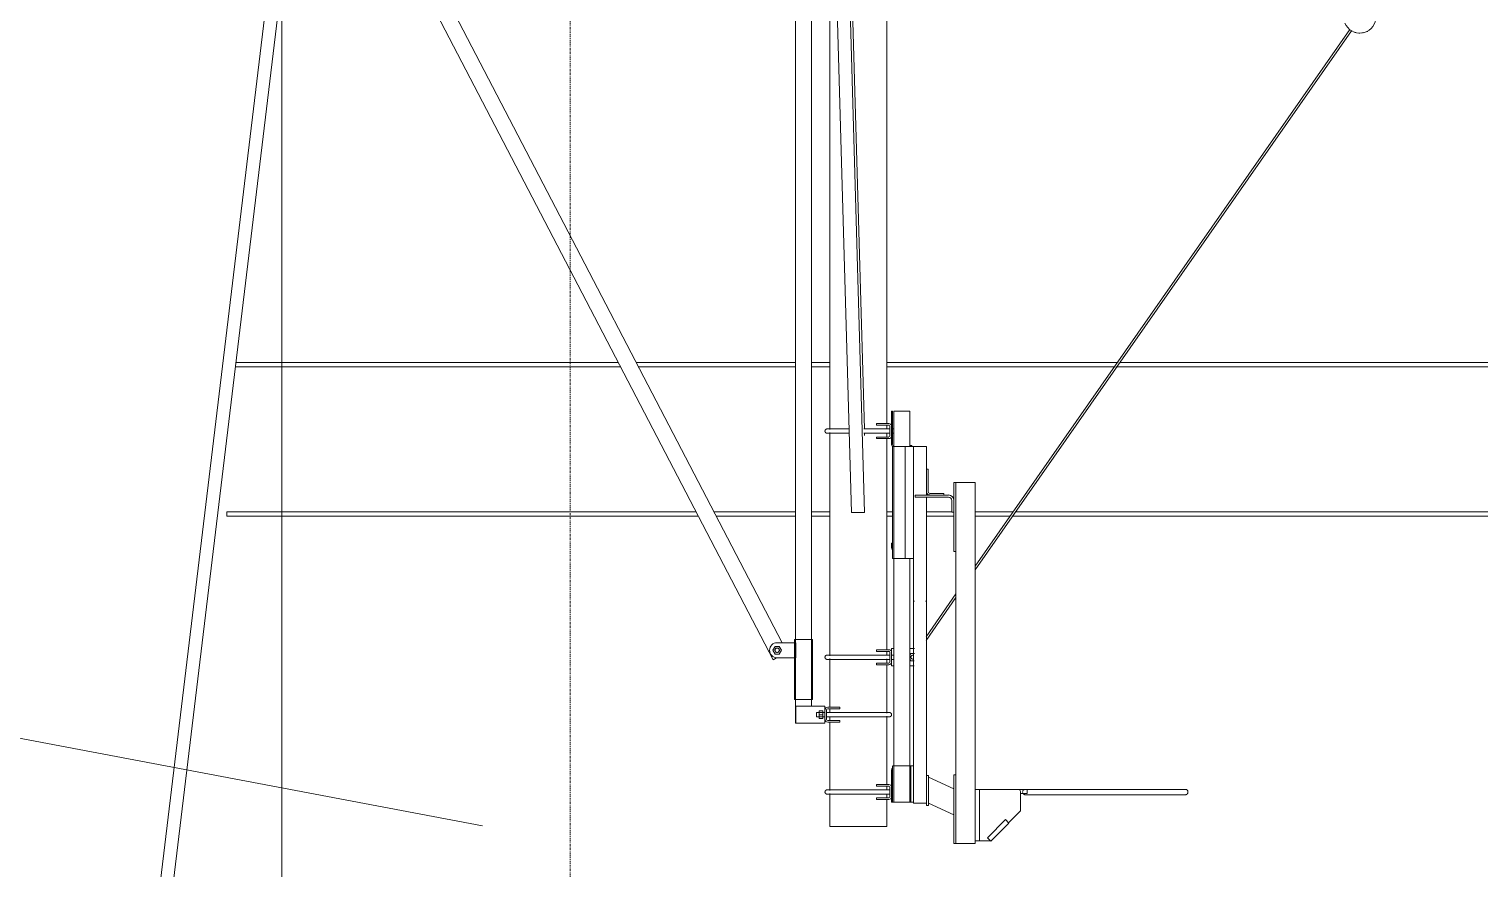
# Model space of a CAD drawing. Header units: inches. Extents: x 21386 to 98546, y -290 to 853.
# Drawn here: x 31714.9 to 31883.6, y 111 to 208.8 of the extents above; entities that cross this region are included whole.
import ezdxf

# ---------------------------------------------------------------- set-up
doc = ezdxf.new("R2010")
doc.units = ezdxf.units.IN
doc.header["$MEASUREMENT"] = 0
doc.linetypes.add('Dash Dot 3_16_', pattern=[0.3125, 0.1875, -0.0625, 0, -0.0625])
for name, color, linetype, lineweight in [('A-ANNO-IDEN', 131, 'Continuous', 9), ('A-ANNO-SYMB', 150, 'Continuous', 9), ('G-ANNO-SYMB', 111, 'Continuous', 9), ('Q-SPCQ', 91, 'Continuous', 13), ('S-BEAM', 12, 'Continuous', 13)]:
    doc.layers.add(name, color=color, linetype=linetype, lineweight=lineweight)

# ---------------------------------------------------------------- blocks, each defined once
blk = doc.blocks.new('Basketball_Backstop-Performance_Sports_Systems-3103-Ceiling_Hung - 27_-0_ to 27_-11 7_8_-652462-Building Section - North_South looking East _ Fitness Center')
at = {"layer": 'Q-SPCQ', "color": 8, "lineweight": 9}
for p, q in [((21237.98, 280.92), (21241.64, 152.54)), ((21243.14, 152.54), (21239.51, 279.69)), ((21243.14, 162.24), (21239.79, 279.69)), ((21233.59, 137.37), (21178.75, 242.65)), ((21178.35, 239.36), (21232.51, 135.4)), ((21235.12, 226), (21235.12, 128)), ((21245.74, 162.87), (21245.74, 224.83)), ((21236.99, 130), (21236.99, 224)), ((21239.12, 224.12), (21239.12, 162.17)), ((21299.63, 208.72), (21256.05, 146.29)), ((21256.05, 145.86), (21299.84, 208.59)), ((21246.43, 164.31), (21246.3, 164.31)), ((21246.3, 164.31), (21246.3, 160.44)), ((21246.43, 160.44), (21246.43, 164.31)), ((21246.55, 164.31), (21246.55, 118.81)), ((21246.55, 164.31), (21247.49, 164.31)), ((21247.49, 164.31), (21248.43, 164.31)), ((21248.43, 160.19), (21248.43, 164.31)), ((21246.12, 162.25), (21243.08, 162.25)), ((21244.55, 162.87), (21244.55, 162.69)), ((21244.67, 162.87), (21244.55, 162.87)), ((21244.55, 162.87), (21245.05, 162.87)), ((21244.55, 162.87), (21244.55, 162.69)), ((21245.05, 162.69), (21244.55, 162.69)), ((21244.55, 162.69), (21244.67, 162.69)), ((21245.06, 162.87), (21244.94, 162.87)), ((21244.94, 162.69), (21245.06, 162.69)), ((21245.99, 162.87), (21245.05, 162.87)), ((21245.05, 162.69), (21245.99, 162.69)), ((21245.74, 162.22), (21245.74, 162.69)), ((21246.12, 162.56), (21246.12, 161.44)), ((21246.59, 162.25), (21246.43, 162.25)), ((21239.12, 161.83), (21239.12, 135.86)), ((21243.08, 161.75), (21246.12, 161.75)), ((21243.16, 161.5), (21243.15, 161.76)), ((21244.55, 161.31), (21244.55, 161.12)), ((21244.67, 161.31), (21244.55, 161.31)), ((21244.55, 161.31), (21245.05, 161.31)), ((21244.55, 161.31), (21244.55, 161.12)), ((21245.05, 161.12), (21244.55, 161.12)), ((21244.55, 161.12), (21244.67, 161.12)), ((21245.05, 161.31), (21245.99, 161.31)), ((21245.99, 161.12), (21245.05, 161.12)), ((21245.74, 161.31), (21245.74, 161.8)), ((21245.74, 136.56), (21245.74, 161.12)), ((21246.43, 161.75), (21246.56, 161.75)), ((21246.55, 160.31), (21246.55, 160.19)), ((21246.55, 160.19), (21246.55, 160.31)), ((21248.68, 160.31), (21248.43, 160.31)), ((21248.43, 160.31), (21248.43, 160.19)), ((21248.68, 160.19), (21248.68, 160.31)), ((21246.43, 160.19), (21246.43, 147.19)), ((21246.43, 160.19), (21247.49, 160.19)), ((21247.49, 160.19), (21247.87, 160.19)), ((21247.87, 160.19), (21248.62, 160.19)), ((21247.87, 147.19), (21247.87, 160.19)), ((21248.62, 160.19), (21248.87, 160.19)), ((21248.87, 147.19), (21248.87, 160.19)), ((21248.87, 160.19), (21248.87, 123.06)), ((21248.87, 160.19), (21248.99, 160.19)), ((21248.99, 160.19), (21250.24, 160.19)), ((21250.24, 160.19), (21250.37, 160.19)), ((21250.37, 157.56), (21250.37, 160.19)), ((21250.55, 157.56), (21250.37, 157.56)), ((21250.37, 157.56), (21250.37, 154.94)), ((21250.55, 154.94), (21250.55, 157.56)), ((21253.55, 148), (21253.55, 156)), ((21253.55, 156), (21253.8, 156)), ((21253.8, 114), (21253.8, 156)), ((21253.8, 156), (21256.05, 156)), ((21253.8, 156), (21253.8, 148)), ((21256.05, 156), (21256.05, 114)), ((21252.93, 154.56), (21249.05, 154.56)), ((21249.05, 154.56), (21249.05, 154.31)), ((21249.05, 154.31), (21252.93, 154.31)), ((21250.37, 154.6), (21250.37, 154.94)), ((21250.37, 118.69), (21250.37, 154.31)), ((21252.37, 154.75), (21250.74, 154.75)), ((21250.74, 154.56), (21252.37, 154.56)), ((21252.37, 154.56), (21252.37, 154.75)), ((21253.3, 153.94), (21253.3, 152.56)), ((21243.14, 152.54), (21241.64, 152.54)), ((21243.16, 152.63), (21243.14, 152.54)), ((21253.3, 152.56), (21253.55, 152.56)), ((21246.43, 148.94), (21246.3, 148.94)), ((21246.3, 148.94), (21246.3, 148.44)), ((21246.43, 148.44), (21246.43, 148.94)), ((21246.43, 148.22), (21246.43, 148.44)), ((21246.43, 148.44), (21246.43, 148.22)), ((21247.49, 147.19), (21246.43, 147.19)), ((21247.87, 147.19), (21247.49, 147.19)), ((21248.62, 147.19), (21247.87, 147.19)), ((21248.43, 118.81), (21248.43, 147.19)), ((21248.87, 147.19), (21248.62, 147.19)), ((21253.8, 148), (21253.55, 148)), ((21248.97, 142.19), (21248.87, 142.19)), ((21250.37, 142.19), (21250.27, 142.19)), ((21253.8, 143.07), (21250.32, 138.07)), ((21250.32, 137.64), (21253.8, 142.63)), ((21232.74, 136.94), (21232.49, 136.5)), ((21233.24, 136.94), (21232.74, 136.94)), ((21232.99, 137.37), (21233.86, 137.37)), ((21233.5, 136.5), (21233.24, 136.94)), ((21233.86, 137.37), (21233.99, 137.37)), ((21233.99, 137.37), (21234.93, 137.37)), ((21234.93, 137.37), (21235.17, 137.37)), ((21234.99, 137.75), (21234.99, 130.75)), ((21234.99, 137.75), (21236.05, 137.75)), ((21235.18, 135.62), (21235.18, 137.37)), ((21236.05, 137.75), (21237.12, 137.75)), ((21237.12, 130.75), (21237.12, 137.75)), ((21246.3, 136.25), (21246.3, 136.69)), ((21246.55, 136.69), (21246.3, 136.69)), ((21248.96, 136.69), (21248.43, 136.69)), ((21232.49, 136.5), (21232.74, 136.06)), ((21232.92, 135.62), (21232.51, 135.4)), ((21232.74, 136.06), (21233.24, 136.06)), ((21233.86, 135.62), (21232.99, 135.62)), ((21233.24, 136.06), (21233.5, 136.5)), ((21233.99, 135.62), (21233.86, 135.62)), ((21234.93, 135.62), (21233.99, 135.62)), ((21235.17, 135.62), (21234.93, 135.62)), ((21239.12, 135.52), (21239.12, 129.87)), ((21246.12, 135.94), (21242.43, 135.94)), ((21242.43, 135.44), (21246.12, 135.44)), ((21244.55, 136.56), (21244.55, 136.37)), ((21244.67, 136.56), (21244.55, 136.56)), ((21244.55, 136.56), (21245.05, 136.56)), ((21244.55, 136.56), (21244.55, 136.37)), ((21245.05, 136.37), (21244.55, 136.37)), ((21244.55, 136.37), (21244.67, 136.37)), ((21244.55, 135), (21244.55, 134.81)), ((21244.67, 135), (21244.55, 135)), ((21244.55, 135), (21245.05, 135)), ((21244.55, 135), (21244.55, 134.81)), ((21245.06, 136.56), (21244.94, 136.56)), ((21244.94, 136.37), (21245.06, 136.37)), ((21245.06, 135), (21244.94, 135)), ((21245.99, 136.56), (21245.05, 136.56)), ((21245.05, 136.37), (21245.99, 136.37)), ((21245.05, 135), (21245.99, 135)), ((21245.74, 135.9), (21245.74, 136.37)), ((21245.74, 135.06), (21245.74, 135.48)), ((21246.12, 136.25), (21246.12, 135.12)), ((21246.3, 135.12), (21246.3, 136.25)), ((21246.55, 135.94), (21246.3, 135.94)), ((21246.3, 135.44), (21246.55, 135.44)), ((21246.3, 134.69), (21246.3, 135.06)), ((21248.55, 136.13), (21248.43, 135.91)), ((21248.43, 135.46), (21248.55, 135.25)), ((21248.96, 136.13), (21248.55, 136.13)), ((21248.55, 135.25), (21248.93, 135.25)), ((21245.05, 134.81), (21244.55, 134.81)), ((21244.55, 134.81), (21244.67, 134.81)), ((21244.94, 134.81), (21245.06, 134.81)), ((21245.99, 134.81), (21245.05, 134.81)), ((21245.74, 129.17), (21245.74, 134.81)), ((21246.3, 134.69), (21246.55, 134.69)), ((21248.43, 134.69), (21248.93, 134.69)), ((21236.05, 130.75), (21234.99, 130.75)), ((21235.18, 128), (21235.18, 130)), ((21238.55, 130), (21235.18, 130)), ((21237.12, 130.75), (21236.05, 130.75)), ((21238.55, 130), (21238.55, 129.56)), ((21238.55, 129.25), (21237.55, 129.25)), ((21237.55, 129), (21237.55, 129.25)), ((21237.55, 128.75), (21237.55, 129)), ((21237.55, 128.75), (21238.55, 128.75)), ((21237.87, 129), (21237.87, 129.44)), ((21238.3, 129.44), (21237.87, 129.44)), ((21237.87, 128.56), (21237.87, 129)), ((21237.87, 129), (21238.3, 129)), ((21238.3, 128.56), (21237.87, 128.56)), ((21238.3, 129.44), (21238.3, 129)), ((21238.3, 129), (21238.3, 128.56)), ((21238.55, 129.56), (21238.55, 128.44)), ((21238.55, 128.44), (21238.55, 128)), ((21238.74, 128.44), (21238.74, 129.56)), ((21242.43, 129.25), (21238.74, 129.25)), ((21238.74, 128.75), (21242.43, 128.75)), ((21239.8, 129.87), (21238.87, 129.87)), ((21238.87, 129.69), (21239.8, 129.69)), ((21238.87, 128.31), (21239.8, 128.31)), ((21239.12, 129.69), (21239.12, 129.22)), ((21239.12, 128.8), (21239.12, 128.31)), ((21239.8, 129.87), (21240.3, 129.87)), ((21239.92, 129.87), (21239.8, 129.87)), ((21239.8, 129.69), (21239.92, 129.69)), ((21240.3, 129.69), (21239.8, 129.69)), ((21239.8, 128.31), (21240.3, 128.31)), ((21239.92, 128.31), (21239.8, 128.31)), ((21240.3, 129.87), (21240.19, 129.87)), ((21240.19, 129.69), (21240.3, 129.69)), ((21240.3, 128.31), (21240.19, 128.31)), ((21240.3, 129.69), (21240.3, 129.87)), ((21240.3, 129.69), (21240.3, 129.87)), ((21240.3, 128.12), (21240.3, 128.31)), ((21240.3, 128.12), (21240.3, 128.31)), ((21245.74, 120.87), (21245.74, 128.83)), ((21235.15, 128), (21235.12, 128)), ((21235.18, 128), (21238.55, 128)), ((21239.8, 128.12), (21238.87, 128.12)), ((21239.12, 128.12), (21239.12, 120.17)), ((21239.8, 128.12), (21239.92, 128.12)), ((21240.3, 128.12), (21239.8, 128.12)), ((21240.19, 128.12), (21240.3, 128.12)), ((21246.3, 122.56), (21246.3, 118.81)), ((21246.43, 123.06), (21246.43, 122.78)), ((21246.43, 123.06), (21246.43, 118.81)), ((21246.43, 122.78), (21246.43, 122.56)), ((21246.43, 122.56), (21246.43, 122.78)), ((21246.43, 118.81), (21246.43, 122.56)), ((21246.46, 123.06), (21246.46, 123.06)), ((21246.46, 123.06), (21247.49, 123.06)), ((21247.49, 123.06), (21248.55, 123.06)), ((21248.55, 123.06), (21248.87, 123.06)), ((21248.55, 118.81), (21248.55, 123.06)), ((21248.87, 123.06), (21248.87, 118.81)), ((21250.62, 121.94), (21250.37, 121.94)), ((21250.62, 121.94), (21250.62, 121.69)), ((21250.62, 121.75), (21250.62, 121.94)), ((21253.55, 120.38), (21250.62, 121.72)), ((21250.62, 121.69), (21250.62, 118.69)), ((21253.55, 114), (21253.55, 122)), ((21253.55, 122), (21253.8, 122)), ((21253.8, 122), (21253.8, 114)), ((21239.12, 119.83), (21239.12, 116)), ((21246.12, 120.25), (21242.43, 120.25)), ((21244.55, 120.87), (21244.55, 120.69)), ((21244.67, 120.87), (21244.55, 120.87)), ((21244.55, 120.87), (21245.05, 120.87)), ((21244.55, 120.87), (21244.55, 120.69)), ((21245.05, 120.69), (21244.55, 120.69)), ((21244.55, 120.69), (21244.67, 120.69)), ((21245.06, 120.87), (21244.94, 120.87)), ((21244.94, 120.69), (21245.06, 120.69)), ((21245.99, 120.87), (21245.05, 120.87)), ((21245.05, 120.69), (21245.99, 120.69)), ((21245.74, 120.22), (21245.74, 120.69)), ((21246.12, 120.56), (21246.12, 119.44)), ((21256.05, 120.31), (21256.55, 120.31)), ((21261.05, 120.31), (21256.55, 120.31)), ((21256.55, 114.31), (21256.55, 120.31)), ((21261.05, 120.31), (21262.07, 120.31)), ((21261.3, 117.81), (21261.3, 120.06)), ((21262.07, 119.81), (21261.3, 119.81)), ((21262.07, 120.31), (21262.07, 119.84)), ((21242.43, 119.75), (21246.12, 119.75)), ((21244.55, 119.31), (21244.55, 119.12)), ((21244.67, 119.31), (21244.55, 119.31)), ((21244.55, 119.31), (21245.05, 119.31)), ((21244.55, 119.31), (21244.55, 119.12)), ((21245.05, 119.12), (21244.55, 119.12)), ((21244.55, 119.12), (21244.67, 119.12)), ((21245.06, 119.31), (21244.94, 119.31)), ((21244.94, 119.12), (21245.06, 119.12)), ((21245.05, 119.31), (21245.99, 119.31)), ((21245.99, 119.12), (21245.05, 119.12)), ((21245.74, 119.31), (21245.74, 119.8)), ((21245.74, 116), (21245.74, 119.12)), ((21246.3, 118.81), (21246.43, 118.81)), ((21247.49, 118.81), (21246.43, 118.81)), ((21248.55, 118.81), (21247.49, 118.81)), ((21248.87, 118.81), (21248.55, 118.81)), ((21248.87, 118.81), (21248.87, 118.69)), ((21248.99, 118.69), (21248.87, 118.69)), ((21250.24, 118.69), (21248.99, 118.69)), ((21250.37, 118.69), (21250.24, 118.69)), ((21250.37, 118.69), (21250.37, 118.44)), ((21250.37, 118.44), (21250.37, 118.69)), ((21250.37, 118.44), (21250.62, 118.44)), ((21250.62, 118.69), (21253.55, 117.35)), ((21250.62, 118.69), (21250.62, 118.44)), ((21250.62, 118.44), (21250.62, 118.69)), ((21259.57, 116.79), (21257.45, 114.67)), ((21259.57, 116.79), (21259.97, 116.39)), ((21259.92, 116.43), (21261.3, 117.81)), ((21242.43, 116), (21239.12, 116)), ((21245.74, 116), (21242.43, 116)), ((21259.97, 116.39), (21257.85, 114.27)), ((21253.8, 114), (21253.55, 114)), ((21256.05, 114), (21253.8, 114)), ((21256.55, 114.31), (21256.05, 114.31)), ((21256.55, 114.31), (21257.8, 114.31)), ((21257.85, 114.27), (21257.45, 114.67))]:
    blk.add_line(p, q, dxfattribs=at)
at = {"layer": 'Q-SPCQ', "color": 8, "lineweight": 9, "flags": 128}
for points in [[(21238.55, 162), (21238.55, 162.01), (21238.55, 162.02), (21238.55, 162.03), (21238.56, 162.04), (21238.56, 162.05), (21238.56, 162.06), (21238.56, 162.07), (21238.57, 162.08), (21238.57, 162.09), (21238.57, 162.1), (21238.58, 162.11), (21238.58, 162.12), (21238.59, 162.12), (21238.59, 162.13), (21238.6, 162.14), (21238.6, 162.15), (21238.61, 162.16), (21238.61, 162.16), (21238.62, 162.17), (21238.63, 162.18), (21238.64, 162.19), (21238.64, 162.19), (21238.65, 162.2), (21238.66, 162.2), (21238.67, 162.21), (21238.68, 162.22), (21238.68, 162.22), (21238.69, 162.23), (21238.7, 162.23), (21238.71, 162.23), (21238.72, 162.24), (21238.73, 162.24), (21238.74, 162.24), (21238.75, 162.24), (21238.76, 162.25), (21238.77, 162.25), (21238.78, 162.25), (21238.79, 162.25), (21238.8, 162.25), (21238.8, 162.25)], [(21238.8, 161.75), (21238.79, 161.75), (21238.78, 161.75), (21238.77, 161.75), (21238.76, 161.75), (21238.75, 161.75), (21238.74, 161.76), (21238.73, 161.76), (21238.72, 161.76), (21238.71, 161.77), (21238.71, 161.77), (21238.7, 161.77), (21238.69, 161.78), (21238.68, 161.78), (21238.67, 161.79), (21238.66, 161.79), (21238.65, 161.8), (21238.65, 161.81), (21238.64, 161.81), (21238.63, 161.82), (21238.62, 161.83), (21238.62, 161.83), (21238.61, 161.84), (21238.6, 161.85), (21238.6, 161.86), (21238.59, 161.86), (21238.59, 161.87), (21238.58, 161.88), (21238.58, 161.89), (21238.57, 161.9), (21238.57, 161.91), (21238.57, 161.92), (21238.56, 161.93), (21238.56, 161.94), (21238.56, 161.95), (21238.56, 161.96), (21238.55, 161.97), (21238.55, 161.98), (21238.55, 161.99), (21238.55, 162), (21238.55, 162)], [(21241.29, 162.25), (21241.15, 162.25), (21241.02, 162.25), (21240.88, 162.25), (21240.75, 162.25), (21240.63, 162.25), (21240.5, 162.25), (21240.38, 162.25), (21240.26, 162.25), (21240.15, 162.25), (21240.04, 162.25), (21239.93, 162.25), (21239.83, 162.25), (21239.73, 162.25), (21239.63, 162.25), (21239.54, 162.25), (21239.46, 162.25), (21239.38, 162.25), (21239.3, 162.25), (21239.23, 162.25), (21239.16, 162.25), (21239.1, 162.25), (21239.05, 162.25), (21239, 162.25), (21238.96, 162.25), (21238.92, 162.25), (21238.88, 162.25), (21238.86, 162.25), (21238.83, 162.25), (21238.82, 162.25), (21238.81, 162.25), (21238.8, 162.25), (21238.8, 162.25)], [(21238.8, 162.25), (21238.81, 162.25), (21238.81, 162.25), (21238.83, 162.25), (21238.85, 162.25), (21238.88, 162.25), (21238.91, 162.25), (21238.94, 162.25), (21238.99, 162.25), (21239.04, 162.25), (21239.09, 162.25)], [(21239.1, 161.75), (21239.05, 161.75), (21239, 161.75), (21238.96, 161.75), (21238.92, 161.75), (21238.88, 161.75), (21238.86, 161.75), (21238.83, 161.75), (21238.82, 161.75), (21238.81, 161.75), (21238.8, 161.75), (21238.8, 161.75)], [(21238.8, 161.75), (21238.81, 161.75), (21238.81, 161.75), (21238.83, 161.75), (21238.85, 161.75), (21238.88, 161.75), (21238.91, 161.75), (21238.94, 161.75), (21238.99, 161.75), (21239.04, 161.75), (21239.09, 161.75), (21239.15, 161.75), (21239.21, 161.75), (21239.28, 161.75), (21239.36, 161.75), (21239.44, 161.75), (21239.52, 161.75), (21239.61, 161.75), (21239.7, 161.75), (21239.8, 161.75), (21239.9, 161.75), (21240.01, 161.75), (21240.12, 161.75), (21240.23, 161.75), (21240.35, 161.75), (21240.47, 161.75), (21240.59, 161.75), (21240.72, 161.75), (21240.85, 161.75), (21240.98, 161.75), (21241.11, 161.75), (21241.25, 161.75), (21241.38, 161.75)], [(21238.55, 135.69), (21238.55, 135.7), (21238.55, 135.71), (21238.55, 135.72), (21238.56, 135.73), (21238.56, 135.74), (21238.56, 135.75), (21238.56, 135.76), (21238.57, 135.77), (21238.57, 135.78), (21238.57, 135.78), (21238.58, 135.79), (21238.58, 135.8), (21238.59, 135.81), (21238.59, 135.82), (21238.6, 135.83), (21238.6, 135.84), (21238.61, 135.84), (21238.61, 135.85), (21238.62, 135.86), (21238.63, 135.87), (21238.64, 135.87), (21238.64, 135.88), (21238.65, 135.89), (21238.66, 135.89), (21238.67, 135.9), (21238.68, 135.9), (21238.68, 135.91), (21238.69, 135.91), (21238.7, 135.92), (21238.71, 135.92), (21238.72, 135.92), (21238.73, 135.93), (21238.74, 135.93), (21238.75, 135.93), (21238.76, 135.93), (21238.77, 135.94), (21238.78, 135.94), (21238.79, 135.94), (21238.8, 135.94), (21238.8, 135.94)], [(21238.8, 135.44), (21238.79, 135.44), (21238.78, 135.44), (21238.77, 135.44), (21238.76, 135.44), (21238.75, 135.44), (21238.74, 135.44), (21238.73, 135.45), (21238.72, 135.45), (21238.71, 135.45), (21238.71, 135.46), (21238.7, 135.46), (21238.69, 135.47), (21238.68, 135.47), (21238.67, 135.48), (21238.66, 135.48), (21238.65, 135.49), (21238.65, 135.49), (21238.64, 135.5), (21238.63, 135.51), (21238.62, 135.51), (21238.62, 135.52), (21238.61, 135.53), (21238.6, 135.54), (21238.6, 135.54), (21238.59, 135.55), (21238.59, 135.56), (21238.58, 135.57), (21238.58, 135.58), (21238.57, 135.59), (21238.57, 135.6), (21238.57, 135.61), (21238.56, 135.62), (21238.56, 135.63), (21238.56, 135.64), (21238.56, 135.65), (21238.55, 135.65), (21238.55, 135.66), (21238.55, 135.67), (21238.55, 135.68), (21238.55, 135.69)], [(21242.43, 135.94), (21242.28, 135.94), (21242.14, 135.94), (21241.99, 135.94), (21241.85, 135.94), (21241.71, 135.94), (21241.57, 135.94), (21241.43, 135.94), (21241.29, 135.94), (21241.15, 135.94), (21241.02, 135.94), (21240.88, 135.94), (21240.75, 135.94), (21240.63, 135.94), (21240.5, 135.94), (21240.38, 135.94), (21240.26, 135.94), (21240.15, 135.94), (21240.04, 135.94), (21239.93, 135.94), (21239.83, 135.94), (21239.73, 135.94), (21239.63, 135.94), (21239.54, 135.94), (21239.46, 135.94), (21239.38, 135.94), (21239.3, 135.94), (21239.23, 135.94), (21239.16, 135.94), (21239.1, 135.94), (21239.05, 135.94), (21239, 135.94), (21238.96, 135.94), (21238.92, 135.94), (21238.88, 135.94), (21238.86, 135.94), (21238.83, 135.94), (21238.82, 135.94), (21238.81, 135.94), (21238.8, 135.94), (21238.8, 135.94)], [(21238.8, 135.94), (21238.81, 135.94), (21238.81, 135.94), (21238.83, 135.94), (21238.85, 135.94), (21238.88, 135.94), (21238.91, 135.94), (21238.94, 135.94), (21238.99, 135.94), (21239.04, 135.94), (21239.09, 135.94)], [(21239.1, 135.44), (21239.05, 135.44), (21239, 135.44), (21238.96, 135.44), (21238.92, 135.44), (21238.88, 135.44), (21238.86, 135.44), (21238.83, 135.44), (21238.82, 135.44), (21238.81, 135.44), (21238.8, 135.44), (21238.8, 135.44)], [(21238.8, 135.44), (21238.81, 135.44), (21238.81, 135.44), (21238.83, 135.44), (21238.85, 135.44), (21238.88, 135.44), (21238.91, 135.44), (21238.94, 135.44), (21238.99, 135.44), (21239.04, 135.44), (21239.09, 135.44), (21239.15, 135.44), (21239.21, 135.44), (21239.28, 135.44), (21239.36, 135.44), (21239.44, 135.44), (21239.52, 135.44), (21239.61, 135.44), (21239.7, 135.44), (21239.8, 135.44), (21239.9, 135.44), (21240.01, 135.44), (21240.12, 135.44), (21240.23, 135.44), (21240.35, 135.44), (21240.47, 135.44), (21240.59, 135.44), (21240.72, 135.44), (21240.85, 135.44), (21240.98, 135.44), (21241.11, 135.44), (21241.25, 135.44), (21241.39, 135.44), (21241.53, 135.44), (21241.67, 135.44), (21241.81, 135.44), (21241.96, 135.44), (21242.1, 135.44), (21242.24, 135.44), (21242.39, 135.44), (21242.43, 135.44)], [(21246.05, 129.25), (21246.05, 129.25), (21246.04, 129.25), (21246.03, 129.25), (21246.01, 129.25), (21245.98, 129.25), (21245.95, 129.25), (21245.91, 129.25), (21245.87, 129.25), (21245.82, 129.25), (21245.77, 129.25), (21245.71, 129.25), (21245.64, 129.25), (21245.57, 129.25), (21245.5, 129.25), (21245.42, 129.25), (21245.34, 129.25), (21245.25, 129.25), (21245.15, 129.25), (21245.06, 129.25), (21244.95, 129.25), (21244.85, 129.25), (21244.74, 129.25), (21244.62, 129.25), (21244.51, 129.25), (21244.39, 129.25), (21244.26, 129.25), (21244.14, 129.25), (21244.01, 129.25), (21243.88, 129.25), (21243.74, 129.25), (21243.61, 129.25), (21243.47, 129.25), (21243.33, 129.25), (21243.19, 129.25), (21243.04, 129.25), (21242.9, 129.25), (21242.76, 129.25), (21242.61, 129.25), (21242.47, 129.25), (21242.43, 129.25)], [(21242.43, 128.75), (21242.57, 128.75), (21242.72, 128.75), (21242.86, 128.75), (21243.01, 128.75), (21243.15, 128.75), (21243.29, 128.75), (21243.43, 128.75), (21243.57, 128.75), (21243.7, 128.75), (21243.84, 128.75), (21243.97, 128.75), (21244.1, 128.75), (21244.23, 128.75), (21244.35, 128.75), (21244.47, 128.75), (21244.59, 128.75), (21244.71, 128.75), (21244.82, 128.75), (21244.93, 128.75), (21245.03, 128.75), (21245.13, 128.75), (21245.22, 128.75), (21245.31, 128.75), (21245.4, 128.75), (21245.48, 128.75), (21245.55, 128.75), (21245.62, 128.75), (21245.69, 128.75), (21245.75, 128.75), (21245.81, 128.75), (21245.86, 128.75), (21245.9, 128.75), (21245.94, 128.75), (21245.97, 128.75), (21246, 128.75), (21246.02, 128.75), (21246.04, 128.75), (21246.05, 128.75), (21246.05, 128.75), (21246.05, 128.75)], [(21245.75, 129.25), (21245.81, 129.25), (21245.86, 129.25), (21245.9, 129.25), (21245.94, 129.25), (21245.97, 129.25), (21246, 129.25), (21246.02, 129.25), (21246.04, 129.25), (21246.05, 129.25), (21246.05, 129.25), (21246.05, 129.25)], [(21246.05, 128.75), (21246.05, 128.75), (21246.04, 128.75), (21246.03, 128.75), (21246.01, 128.75), (21245.98, 128.75), (21245.95, 128.75), (21245.91, 128.75), (21245.87, 128.75), (21245.82, 128.75), (21245.77, 128.75)], [(21246.05, 129.25), (21246.06, 129.25), (21246.07, 129.25), (21246.08, 129.25), (21246.09, 129.25), (21246.1, 129.25), (21246.11, 129.24), (21246.12, 129.24), (21246.13, 129.24), (21246.14, 129.23), (21246.15, 129.23), (21246.16, 129.23), (21246.17, 129.22), (21246.18, 129.22), (21246.19, 129.21), (21246.19, 129.21), (21246.2, 129.2), (21246.21, 129.19), (21246.22, 129.19), (21246.23, 129.18), (21246.23, 129.17), (21246.24, 129.17), (21246.25, 129.16), (21246.25, 129.15), (21246.26, 129.14), (21246.26, 129.14), (21246.27, 129.13), (21246.27, 129.12), (21246.28, 129.11), (21246.28, 129.1), (21246.29, 129.09), (21246.29, 129.08), (21246.29, 129.07), (21246.29, 129.06), (21246.3, 129.05), (21246.3, 129.04), (21246.3, 129.03), (21246.3, 129.02), (21246.3, 129.01), (21246.3, 129), (21246.3, 129)], [(21246.3, 129), (21246.3, 128.99), (21246.3, 128.98), (21246.3, 128.97), (21246.3, 128.96), (21246.3, 128.95), (21246.3, 128.94), (21246.29, 128.93), (21246.29, 128.92), (21246.29, 128.91), (21246.28, 128.9), (21246.28, 128.89), (21246.27, 128.88), (21246.27, 128.88), (21246.26, 128.87), (21246.26, 128.86), (21246.25, 128.85), (21246.25, 128.84), (21246.24, 128.84), (21246.23, 128.83), (21246.23, 128.82), (21246.22, 128.81), (21246.21, 128.81), (21246.2, 128.8), (21246.2, 128.8), (21246.19, 128.79), (21246.18, 128.78), (21246.17, 128.78), (21246.16, 128.77), (21246.15, 128.77), (21246.14, 128.77), (21246.13, 128.76), (21246.12, 128.76), (21246.11, 128.76), (21246.11, 128.76), (21246.1, 128.75), (21246.09, 128.75), (21246.08, 128.75), (21246.07, 128.75), (21246.06, 128.75), (21246.05, 128.75)], [(21238.55, 120), (21238.55, 120.01), (21238.55, 120.02), (21238.55, 120.03), (21238.56, 120.04), (21238.56, 120.05), (21238.56, 120.06), (21238.56, 120.07), (21238.57, 120.08), (21238.57, 120.09), (21238.57, 120.1), (21238.58, 120.11), (21238.58, 120.12), (21238.59, 120.12), (21238.59, 120.13), (21238.6, 120.14), (21238.6, 120.15), (21238.61, 120.16), (21238.61, 120.16), (21238.62, 120.17), (21238.63, 120.18), (21238.64, 120.19), (21238.64, 120.19), (21238.65, 120.2), (21238.66, 120.2), (21238.67, 120.21), (21238.68, 120.22), (21238.68, 120.22), (21238.69, 120.23), (21238.7, 120.23), (21238.71, 120.23), (21238.72, 120.24), (21238.73, 120.24), (21238.74, 120.24), (21238.75, 120.24), (21238.76, 120.25), (21238.77, 120.25), (21238.78, 120.25), (21238.79, 120.25), (21238.8, 120.25), (21238.8, 120.25)], [(21238.8, 119.75), (21238.79, 119.75), (21238.78, 119.75), (21238.77, 119.75), (21238.76, 119.75), (21238.75, 119.75), (21238.74, 119.76), (21238.73, 119.76), (21238.72, 119.76), (21238.71, 119.77), (21238.71, 119.77), (21238.7, 119.77), (21238.69, 119.78), (21238.68, 119.78), (21238.67, 119.79), (21238.66, 119.79), (21238.65, 119.8), (21238.65, 119.81), (21238.64, 119.81), (21238.63, 119.82), (21238.62, 119.83), (21238.62, 119.83), (21238.61, 119.84), (21238.6, 119.85), (21238.6, 119.86), (21238.59, 119.86), (21238.59, 119.87), (21238.58, 119.88), (21238.58, 119.89), (21238.57, 119.9), (21238.57, 119.91), (21238.57, 119.92), (21238.56, 119.93), (21238.56, 119.94), (21238.56, 119.95), (21238.56, 119.96), (21238.55, 119.97), (21238.55, 119.98), (21238.55, 119.99), (21238.55, 120), (21238.55, 120)], [(21242.43, 120.25), (21242.28, 120.25), (21242.14, 120.25), (21241.99, 120.25), (21241.85, 120.25), (21241.71, 120.25), (21241.57, 120.25), (21241.43, 120.25), (21241.29, 120.25), (21241.15, 120.25), (21241.02, 120.25), (21240.88, 120.25), (21240.75, 120.25), (21240.63, 120.25), (21240.5, 120.25), (21240.38, 120.25), (21240.26, 120.25), (21240.15, 120.25), (21240.04, 120.25), (21239.93, 120.25), (21239.83, 120.25), (21239.73, 120.25), (21239.63, 120.25), (21239.54, 120.25), (21239.46, 120.25), (21239.38, 120.25), (21239.3, 120.25), (21239.23, 120.25), (21239.16, 120.25), (21239.1, 120.25), (21239.05, 120.25), (21239, 120.25), (21238.96, 120.25), (21238.92, 120.25), (21238.88, 120.25), (21238.86, 120.25), (21238.83, 120.25), (21238.82, 120.25), (21238.81, 120.25), (21238.8, 120.25), (21238.8, 120.25)], [(21238.8, 120.25), (21238.81, 120.25), (21238.81, 120.25), (21238.83, 120.25), (21238.85, 120.25), (21238.88, 120.25), (21238.91, 120.25), (21238.94, 120.25), (21238.99, 120.25), (21239.04, 120.25), (21239.09, 120.25)], [(21261.56, 120.05), (21261.56, 120.06), (21261.56, 120.07), (21261.56, 120.09), (21261.57, 120.1), (21261.57, 120.11), (21261.58, 120.12), (21261.58, 120.13), (21261.59, 120.14), (21261.59, 120.16), (21261.6, 120.17), (21261.61, 120.18), (21261.61, 120.19), (21261.62, 120.2), (21261.63, 120.21), (21261.64, 120.22), (21261.65, 120.22), (21261.66, 120.23), (21261.67, 120.24), (21261.68, 120.25), (21261.69, 120.26), (21261.7, 120.26), (21261.71, 120.27), (21261.72, 120.28), (21261.73, 120.28), (21261.74, 120.29), (21261.75, 120.29), (21261.76, 120.3), (21261.78, 120.3), (21261.79, 120.3), (21261.8, 120.31), (21261.81, 120.31), (21261.82, 120.31), (21261.84, 120.31), (21261.85, 120.31), (21261.86, 120.31), (21261.87, 120.31)], [(21261.87, 119.69), (21261.85, 119.69), (21261.84, 119.69), (21261.83, 119.69), (21261.82, 119.69), (21261.8, 119.69), (21261.79, 119.7), (21261.78, 119.7), (21261.77, 119.7), (21261.76, 119.71), (21261.74, 119.71), (21261.73, 119.72), (21261.72, 119.72), (21261.71, 119.73), (21261.7, 119.74), (21261.69, 119.74), (21261.68, 119.75), (21261.67, 119.76), (21261.66, 119.77), (21261.65, 119.77), (21261.64, 119.78), (21261.63, 119.79), (21261.62, 119.8), (21261.62, 119.81), (21261.61, 119.82), (21261.6, 119.83), (21261.6, 119.84), (21261.59, 119.85), (21261.58, 119.86), (21261.58, 119.88), (21261.57, 119.89), (21261.57, 119.9), (21261.57, 119.91), (21261.56, 119.92), (21261.56, 119.93), (21261.56, 119.95)], [(21271.18, 120.31), (21270.81, 120.31), (21270.43, 120.31), (21270.06, 120.31), (21269.69, 120.31), (21269.33, 120.31), (21268.96, 120.31), (21268.6, 120.31), (21268.25, 120.31), (21267.9, 120.31), (21267.55, 120.31), (21267.21, 120.31), (21266.88, 120.31), (21266.55, 120.31), (21266.23, 120.31), (21265.92, 120.31), (21265.62, 120.31), (21265.32, 120.31), (21265.04, 120.31), (21264.76, 120.31), (21264.5, 120.31), (21264.24, 120.31), (21264, 120.31), (21263.77, 120.31), (21263.55, 120.31), (21263.34, 120.31), (21263.15, 120.31), (21262.96, 120.31), (21262.8, 120.31), (21262.64, 120.31), (21262.5, 120.31), (21262.37, 120.31), (21262.26, 120.31), (21262.16, 120.31), (21262.07, 120.31), (21262, 120.31), (21261.94, 120.31), (21261.9, 120.31), (21261.88, 120.31), (21261.87, 120.31), (21261.87, 120.31)], [(21261.87, 120.31), (21261.87, 120.31), (21261.9, 120.31), (21261.93, 120.31), (21261.95, 120.31)], [(21262.05, 120.31), (21262.13, 120.31), (21262.23, 120.31), (21262.34, 120.31), (21262.46, 120.31), (21262.6, 120.31), (21262.75, 120.31), (21262.92, 120.31), (21263.1, 120.31), (21263.29, 120.31), (21263.49, 120.31), (21263.71, 120.31), (21263.94, 120.31), (21264.18, 120.31), (21264.43, 120.31), (21264.69, 120.31), (21264.96, 120.31), (21265.24, 120.31), (21265.54, 120.31), (21265.84, 120.31), (21266.15, 120.31), (21266.46, 120.31), (21266.79, 120.31), (21267.12, 120.31), (21267.46, 120.31), (21267.8, 120.31), (21268.15, 120.31), (21268.51, 120.31), (21268.87, 120.31), (21269.23, 120.31), (21269.59, 120.31), (21269.96, 120.31), (21270.33, 120.31), (21270.7, 120.31), (21271.08, 120.31), (21271.18, 120.31)], [(21271.18, 120.31), (21271.55, 120.31), (21271.92, 120.31), (21272.29, 120.31), (21272.66, 120.31), (21273.03, 120.31), (21273.39, 120.31), (21273.75, 120.31), (21274.11, 120.31), (21274.46, 120.31), (21274.8, 120.31), (21275.14, 120.31), (21275.48, 120.31), (21275.81, 120.31), (21276.12, 120.31), (21276.44, 120.31), (21276.74, 120.31), (21277.03, 120.31), (21277.32, 120.31), (21277.59, 120.31), (21277.86, 120.31), (21278.11, 120.31), (21278.36, 120.31), (21278.59, 120.31), (21278.81, 120.31), (21279.01, 120.31), (21279.21, 120.31), (21279.39, 120.31), (21279.56, 120.31), (21279.72, 120.31), (21279.86, 120.31), (21279.99, 120.31), (21280.1, 120.31), (21280.2, 120.31), (21280.28, 120.31), (21280.35, 120.31), (21280.41, 120.31), (21280.45, 120.31), (21280.48, 120.31), (21280.49, 120.31), (21280.49, 120.31)], [(21280.49, 120.31), (21280.48, 120.31), (21280.46, 120.31), (21280.42, 120.31), (21280.37, 120.31), (21280.3, 120.31), (21280.22, 120.31), (21280.13, 120.31), (21280.02, 120.31), (21279.89, 120.31), (21279.76, 120.31), (21279.6, 120.31), (21279.44, 120.31), (21279.26, 120.31), (21279.07, 120.31), (21278.86, 120.31), (21278.65, 120.31), (21278.42, 120.31), (21278.18, 120.31), (21277.93, 120.31), (21277.67, 120.31), (21277.39, 120.31), (21277.11, 120.31), (21276.82, 120.31), (21276.52, 120.31), (21276.21, 120.31), (21275.89, 120.31), (21275.57, 120.31), (21275.24, 120.31), (21274.9, 120.31), (21274.55, 120.31), (21274.2, 120.31), (21273.85, 120.31), (21273.49, 120.31), (21273.13, 120.31), (21272.76, 120.31), (21272.39, 120.31), (21272.02, 120.31), (21271.65, 120.31), (21271.28, 120.31), (21271.18, 120.31)], [(21280.49, 120.31), (21280.5, 120.31), (21280.52, 120.31), (21280.53, 120.31), (21280.54, 120.31), (21280.55, 120.31), (21280.56, 120.3), (21280.58, 120.3), (21280.59, 120.3), (21280.6, 120.29), (21280.61, 120.29), (21280.62, 120.28), (21280.63, 120.28), (21280.65, 120.27), (21280.66, 120.26), (21280.67, 120.26), (21280.68, 120.25), (21280.69, 120.24), (21280.7, 120.23), (21280.71, 120.23), (21280.71, 120.22), (21280.72, 120.21), (21280.73, 120.2), (21280.74, 120.19), (21280.75, 120.18), (21280.75, 120.17), (21280.76, 120.16), (21280.77, 120.15), (21280.77, 120.14), (21280.78, 120.12), (21280.78, 120.11), (21280.79, 120.1), (21280.79, 120.09), (21280.79, 120.08), (21280.8, 120.07), (21280.8, 120.05), (21280.8, 120.04), (21280.8, 120.03), (21280.8, 120.02), (21280.8, 120), (21280.8, 120)], [(21280.8, 120), (21280.8, 119.99), (21280.8, 119.98), (21280.8, 119.96), (21280.8, 119.95), (21280.8, 119.94), (21280.79, 119.93), (21280.79, 119.91), (21280.79, 119.9), (21280.78, 119.89), (21280.78, 119.88), (21280.77, 119.87), (21280.77, 119.86), (21280.76, 119.84), (21280.76, 119.83), (21280.75, 119.82), (21280.74, 119.81), (21280.73, 119.8), (21280.73, 119.79), (21280.72, 119.78), (21280.71, 119.78), (21280.7, 119.77), (21280.69, 119.76), (21280.68, 119.75), (21280.67, 119.74), (21280.66, 119.74), (21280.65, 119.73), (21280.64, 119.72), (21280.63, 119.72), (21280.62, 119.71), (21280.6, 119.71), (21280.59, 119.7), (21280.58, 119.7), (21280.57, 119.7), (21280.56, 119.69), (21280.54, 119.69), (21280.53, 119.69), (21280.52, 119.69), (21280.51, 119.69), (21280.49, 119.69), (21280.49, 119.69)], [(21239.1, 119.75), (21239.05, 119.75), (21239, 119.75), (21238.96, 119.75), (21238.92, 119.75), (21238.88, 119.75), (21238.86, 119.75), (21238.83, 119.75), (21238.82, 119.75), (21238.81, 119.75), (21238.8, 119.75), (21238.8, 119.75)], [(21238.8, 119.75), (21238.81, 119.75), (21238.81, 119.75), (21238.83, 119.75), (21238.85, 119.75), (21238.88, 119.75), (21238.91, 119.75), (21238.94, 119.75), (21238.99, 119.75), (21239.04, 119.75), (21239.09, 119.75), (21239.15, 119.75), (21239.21, 119.75), (21239.28, 119.75), (21239.36, 119.75), (21239.44, 119.75), (21239.52, 119.75), (21239.61, 119.75), (21239.7, 119.75), (21239.8, 119.75), (21239.9, 119.75), (21240.01, 119.75), (21240.12, 119.75), (21240.23, 119.75), (21240.35, 119.75), (21240.47, 119.75), (21240.59, 119.75), (21240.72, 119.75), (21240.85, 119.75), (21240.98, 119.75), (21241.11, 119.75), (21241.25, 119.75), (21241.39, 119.75), (21241.53, 119.75), (21241.67, 119.75), (21241.81, 119.75), (21241.96, 119.75), (21242.1, 119.75), (21242.24, 119.75), (21242.39, 119.75), (21242.43, 119.75)], [(21262.07, 119.69), (21262, 119.69), (21261.94, 119.69), (21261.9, 119.69), (21261.88, 119.69), (21261.87, 119.69), (21261.87, 119.69)], [(21261.87, 119.69), (21261.87, 119.69), (21261.9, 119.69), (21261.93, 119.69), (21261.98, 119.69), (21262.05, 119.69), (21262.13, 119.69), (21262.23, 119.69), (21262.34, 119.69), (21262.46, 119.69), (21262.6, 119.69), (21262.75, 119.69), (21262.92, 119.69), (21263.1, 119.69), (21263.29, 119.69), (21263.49, 119.69), (21263.71, 119.69), (21263.94, 119.69), (21264.18, 119.69), (21264.43, 119.69), (21264.69, 119.69), (21264.96, 119.69), (21265.24, 119.69), (21265.54, 119.69), (21265.84, 119.69), (21266.15, 119.69), (21266.46, 119.69), (21266.79, 119.69), (21267.12, 119.69), (21267.46, 119.69), (21267.8, 119.69), (21268.15, 119.69), (21268.51, 119.69), (21268.87, 119.69), (21269.23, 119.69), (21269.59, 119.69), (21269.96, 119.69), (21270.33, 119.69), (21270.7, 119.69), (21271.08, 119.69), (21271.18, 119.69)], [(21271.18, 119.69), (21271.55, 119.69), (21271.92, 119.69), (21272.29, 119.69), (21272.66, 119.69), (21273.03, 119.69), (21273.39, 119.69), (21273.75, 119.69), (21274.11, 119.69), (21274.46, 119.69), (21274.8, 119.69), (21275.14, 119.69), (21275.48, 119.69), (21275.81, 119.69), (21276.12, 119.69), (21276.44, 119.69), (21276.74, 119.69), (21277.03, 119.69), (21277.32, 119.69), (21277.59, 119.69), (21277.86, 119.69), (21278.11, 119.69), (21278.36, 119.69), (21278.59, 119.69), (21278.81, 119.69), (21279.01, 119.69), (21279.21, 119.69), (21279.39, 119.69), (21279.56, 119.69), (21279.72, 119.69), (21279.86, 119.69), (21279.99, 119.69), (21280.1, 119.69), (21280.2, 119.69), (21280.28, 119.69), (21280.35, 119.69), (21280.41, 119.69), (21280.45, 119.69), (21280.48, 119.69), (21280.49, 119.69), (21280.49, 119.69)], [(21280.49, 119.69), (21280.48, 119.69), (21280.46, 119.69), (21280.42, 119.69), (21280.37, 119.69), (21280.3, 119.69)]]:
    blk.add_lwpolyline(points, dxfattribs=at)
at = {"layer": 'Q-SPCQ', "color": 8, "lineweight": 9}
for centre, radius, start, end in [((21300.8, 210.18), 1.87, 202.1972, 67.8028), ((21300.8, 210.18), 1.88, 235.6237, 240), ((21300.8, 210.18), 1.87, 250.3226, 255), ((21300.8, 210.18), 1.88, 266.051, 270), ((21300.8, 210.18), 1.87, 280.0739, 285), ((21300.8, 210.18), 1.88, 295.5966, 300), ((21245.99, 162.56), 0.312, 0, 90), ((21245.99, 162.56), 0.125, 0, 90), ((21245.99, 161.44), 0.312, 270, 0), ((21245.99, 161.44), 0.125, 270, 0), ((21246.55, 160.44), 0.25, 180, 270), ((21246.55, 160.44), 0.125, 180, 270), ((21250.74, 154.94), 0.375, 180, 270), ((21250.74, 154.94), 0.188, 180, 270), ((21252.93, 153.94), 0.625, 0, 90), ((21252.93, 153.94), 0.375, 0, 90), ((21252.93, 153.94), 0.375, 0, 90), ((21246.55, 148.44), 0.25, 180, 240), ((21232.99, 136.5), 0.875, 90, 270), ((21232.99, 136.5), 0.25, 90, 270), ((21232.99, 136.5), 0.25, 111.7451, 195), ((21232.99, 136.5), 0.281, 105, 135), ((21232.99, 136.5), 0.25, 90, 105), ((21232.99, 136.5), 0.25, 75, 90), ((21232.99, 136.5), 0.25, 270, 90), ((21232.99, 136.5), 0.281, 45, 75), ((21232.99, 136.5), 0.281, 165, 195), ((21232.99, 136.5), 0.281, 225, 255), ((21232.99, 136.5), 0.25, 255, 270), ((21232.99, 136.5), 0.25, 270, 330), ((21232.99, 136.5), 0.281, 285, 315), ((21232.99, 136.5), 0.25, 345, 15), ((21232.99, 136.5), 0.281, 345, 15), ((21245.99, 136.25), 0.312, 0, 90), ((21245.99, 136.25), 0.125, 0, 90), ((21245.99, 135.12), 0.312, 270, 0), ((21245.99, 135.12), 0.125, 270, 0), ((21248.8, 135.69), 0.25, 75, 180), ((21248.8, 135.69), 0.25, 150, 180), ((21248.8, 135.69), 0.25, 180, 285), ((21248.8, 135.69), 0.25, 180, 210), ((21248.8, 135.69), 0.25, 75, 105), ((21248.8, 135.69), 0.25, 255, 285), ((21238.87, 129.56), 0.312, 90, 180), ((21238.87, 128.44), 0.312, 180, 270), ((21238.87, 129.56), 0.125, 90, 180), ((21238.87, 128.44), 0.125, 180, 270), ((21246.55, 122.56), 0.25, 120, 180), ((21245.99, 120.56), 0.312, 0, 90), ((21245.99, 120.56), 0.125, 0, 90), ((21261.05, 120.06), 0.25, 0, 90), ((21245.99, 119.44), 0.312, 270, 0), ((21245.99, 119.44), 0.125, 270, 0)]:
    blk.add_arc(centre, radius, start, end, dxfattribs=at)
blk = doc.blocks.new('W-Wide Flange - W18X40-1630767-Building Section - North_South looking East _ Fitness Center')
at = {"layer": 'S-BEAM', "color": 8, "lineweight": 9}
for p, q in [((21169.94, 169.47), (21214.76, 169.47)), ((21170.01, 170), (21214.49, 170)), ((21216.59, 170), (21235.12, 170)), ((21216.86, 169.47), (21235.12, 169.47)), ((21236.98, 170), (21239.12, 170)), ((21236.98, 169.47), (21239.12, 169.47)), ((21245.74, 170), (21272.69, 170)), ((21245.74, 169.47), (21272.33, 169.47)), ((21272.46, 169.47), (21385.05, 169.47)), ((21272.83, 170), (21385.05, 170)), ((21168.93, 152.1), (21168.93, 152.62)), ((21168.93, 152.62), (21223.54, 152.62)), ((21168.93, 152.1), (21223.81, 152.1)), ((21225.64, 152.62), (21235.12, 152.62)), ((21225.92, 152.1), (21235.12, 152.1)), ((21236.98, 152.62), (21239.12, 152.62)), ((21236.98, 152.1), (21239.12, 152.1)), ((21245.74, 152.62), (21246.44, 152.62)), ((21245.74, 152.1), (21246.44, 152.1)), ((21248.82, 152.62), (21248.91, 152.62)), ((21248.82, 152.1), (21248.91, 152.1)), ((21250.33, 152.62), (21253.31, 152.62)), ((21250.33, 152.1), (21253.55, 152.1)), ((21256.05, 152.62), (21260.5, 152.62)), ((21256.05, 152.1), (21260.13, 152.1)), ((21260.39, 152.1), (21381.05, 152.1)), ((21260.76, 152.62), (21381.05, 152.62))]:
    blk.add_line(p, q, dxfattribs=at)
blk = doc.blocks.new('columns and girder2 - one-1334686-Building Section - North_South looking East _ Fitness Center')
at = {"layer": 'S-BEAM', "color": 8, "lineweight": 9}
for p, q in [((21187.8, 330.48), (21148.04, 0)), ((21149.56, 0), (21189.31, 330.48))]:
    blk.add_line(p, q, dxfattribs=at)

msp = doc.modelspace()

# ---------------------------------------------------------------- linework, layer by layer
at = {"layer": 'A-ANNO-IDEN', "color": 153}
msp.add_line((31767.66, 116.08), (31467.94, 172.64), dxfattribs=at)
at = {"layer": 'A-ANNO-SYMB', "linetype": 'Dash Dot 3_16_'}
msp.add_line((31777.87, -45.66), (31777.87, 452.37), dxfattribs=at)
at = {"layer": 'G-ANNO-SYMB'}
msp.add_line((31744.3, 737.16), (31744.3, -79.66), dxfattribs=at)

# ---------------------------------------------------------------- block references
at = {"layer": 'Q-SPCQ', "color": 8, "lineweight": 9}
msp.add_blockref('Basketball_Backstop-Performance_Sports_Systems-3103-Ceiling_Hung - 27_-0_ to 27_-11 7_8_-652462-Building Section - North_South looking East _ Fitness Center', (10568.95, 0), dxfattribs=at)
at = {"layer": 'S-BEAM', "color": 8, "lineweight": 9}
for name in ['columns and girder2 - one-1334686-Building Section - North_South looking East _ Fitness Center', 'W-Wide Flange - W18X40-1630767-Building Section - North_South looking East _ Fitness Center']:
    msp.add_blockref(name, (10568.95, 0), dxfattribs=at)

doc.saveas('drawing.dxf')
